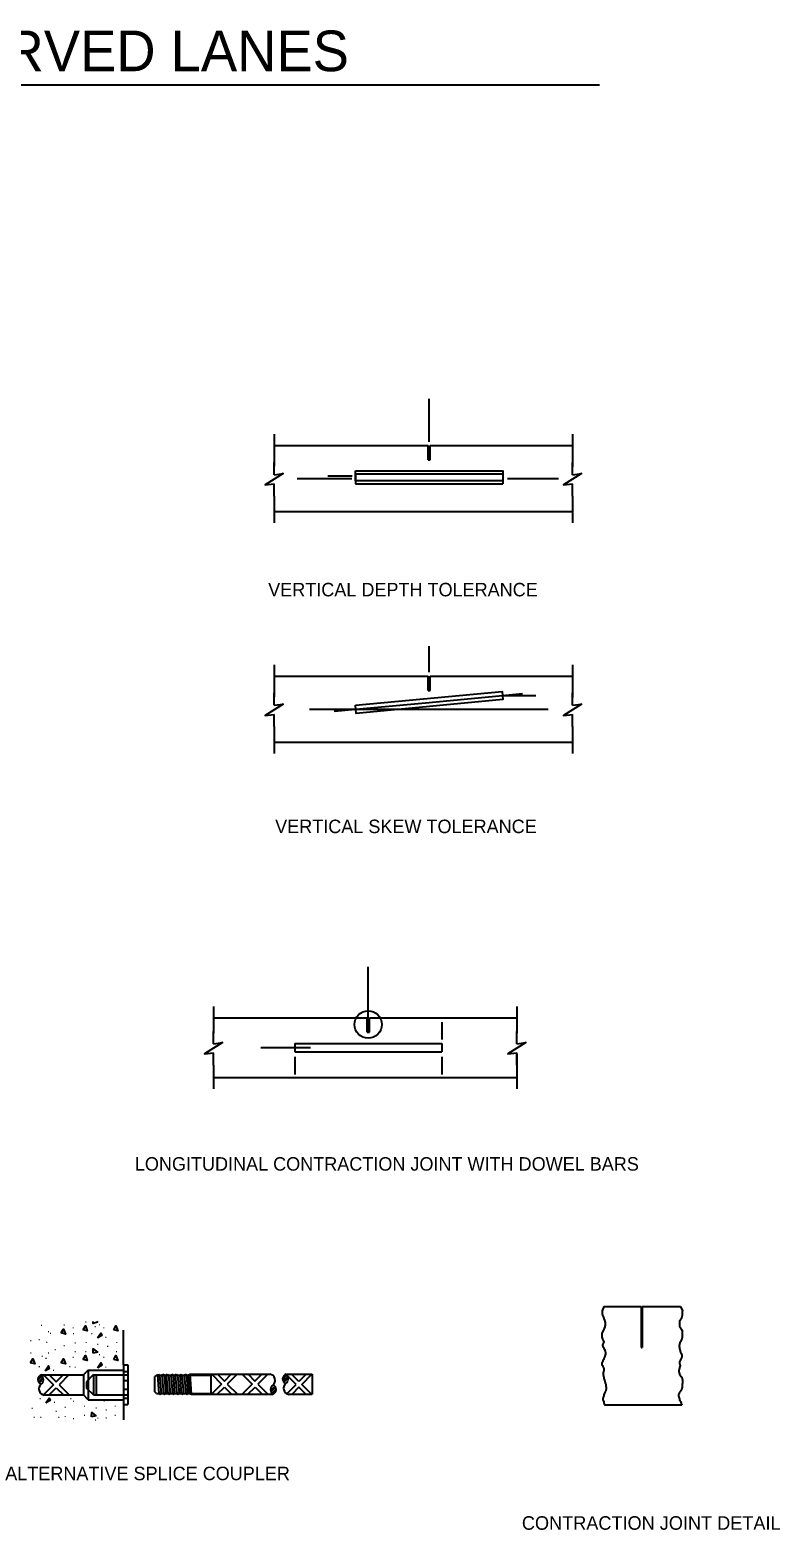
# Model space of a CAD drawing. Extents: x -924.2 to -895.3, y 391.1 to 435.2.
# Drawn here: x -908.9 to -901.27, y 391.15 to 406.43 of the extents above; entities that cross this region are included whole.
import ezdxf

# ---------------------------------------------------------------- set-up
doc = ezdxf.new("R2010")
doc.units = 0
for name, color, linetype in [('rd_NO-PLOT', 7, 'Continuous'), ('rd_PAVEMENT', 7, 'Continuous'), ('str_Center-Line-A', 7, 'Continuous'), ('str_Non-Metallic-Components-B', 7, 'Continuous'), ('str_Reinforcement-A', 7, 'Continuous')]:
    doc.layers.add(name, color=color, linetype=linetype)

msp = doc.modelspace()

# ---------------------------------------------------------------- linework, layer by layer
at = {"layer": 'rd_NO-PLOT'}
msp.add_line((-915.365, 405.871), (-903.103, 405.871), dxfattribs=at)
at = {"layer": 'rd_PAVEMENT'}
for p, q in [((-906.417, 402.311), (-906.417, 401.986)), ((-903.377, 402.311), (-903.377, 401.978)), ((-906.417, 402.197), (-904.85, 402.197)), ((-904.828, 402.197), (-903.377, 402.197)), ((-906.417, 401.899), (-906.417, 402.025)), ((-903.377, 401.899), (-903.377, 402.025)), ((-905.869, 401.887), (-905.622, 401.887)), ((-906.417, 401.681), (-906.417, 401.807)), ((-903.377, 401.681), (-903.377, 401.807)), ((-906.417, 401.681), (-906.417, 401.409)), ((-903.377, 401.681), (-903.377, 401.409)), ((-906.417, 401.523), (-903.377, 401.523)), ((-906.417, 399.963), (-906.417, 399.638)), ((-903.377, 399.963), (-903.377, 399.629)), ((-906.417, 399.848), (-904.85, 399.848)), ((-904.828, 399.848), (-903.377, 399.848)), ((-906.417, 399.55), (-906.417, 399.676)), ((-904.093, 399.651), (-903.752, 399.651)), ((-903.377, 399.55), (-903.377, 399.676)), ((-906.417, 399.333), (-906.417, 399.458)), ((-906.057, 399.511), (-903.625, 399.511)), ((-903.377, 399.333), (-903.377, 399.458)), ((-906.417, 399.333), (-906.417, 399.06)), ((-903.377, 399.333), (-903.377, 399.06)), ((-906.417, 399.174), (-903.377, 399.174)), ((-907.036, 396.482), (-907.036, 396.21)), ((-907.036, 396.367), (-905.469, 396.367)), ((-905.447, 396.367), (-903.945, 396.367)), ((-903.945, 396.482), (-903.945, 396.21)), ((-907.036, 396.102), (-907.036, 396.228)), ((-904.708, 396.323), (-904.708, 396.145)), ((-903.945, 396.102), (-903.945, 396.228)), ((-907.036, 395.885), (-907.036, 396.011)), ((-906.208, 395.968), (-906.208, 395.79)), ((-904.708, 395.968), (-904.708, 395.79)), ((-903.945, 395.885), (-903.945, 396.011)), ((-903.945, 395.999), (-903.945, 395.644)), ((-907.036, 395.885), (-907.036, 395.644)), ((-907.036, 395.758), (-904.708, 395.758)), ((-907.036, 395.758), (-904.708, 395.758)), ((-904.708, 395.758), (-903.945, 395.758)), ((-904.708, 395.758), (-903.945, 395.758)), ((-903.058, 393.426), (-902.679, 393.426)), ((-902.669, 393.426), (-902.278, 393.426)), ((-907.951, 392.833), (-907.951, 393.184)), ((-907.951, 392.833), (-907.951, 392.272)), ((-907.908, 392.833), (-907.908, 392.427)), ((-908.786, 392.729), (-908.36, 392.729)), ((-908.31, 392.779), (-907.951, 392.779)), ((-908.31, 392.476), (-907.951, 392.476)), ((-903.052, 392.426), (-902.265, 392.426))]:
    msp.add_line(p, q, dxfattribs=at)
for points in [[(-906.417, 401.899), (-906.325, 401.91), (-906.509, 401.796), (-906.417, 401.807)], [(-903.377, 401.899), (-903.286, 401.91), (-903.469, 401.796), (-903.377, 401.807)], [(-906.417, 399.55), (-906.325, 399.562), (-906.509, 399.447), (-906.417, 399.458)], [(-903.377, 399.55), (-903.286, 399.562), (-903.469, 399.447), (-903.377, 399.458)], [(-907.036, 396.102), (-906.944, 396.114), (-907.128, 395.999), (-907.036, 396.011)], [(-903.945, 396.102), (-903.854, 396.114), (-904.037, 395.999), (-903.945, 396.011)], [(-903.058, 393.426), (-903.07, 393.399), (-903.07, 393.396), (-903.073, 393.396), (-903.073, 393.387), (-903.076, 393.387), (-903.076, 393.348), (-903.073, 393.345), (-903.073, 393.336), (-903.07, 393.336), (-903.07, 393.33), (-903.067, 393.327), (-903.067, 393.321), (-903.064, 393.321), (-903.064, 393.312), (-903.061, 393.312), (-903.061, 393.306), (-903.058, 393.306), (-903.058, 393.3), (-903.055, 393.297), (-903.055, 393.294), (-903.052, 393.294), (-903.052, 393.285), (-903.049, 393.28), (-903.049, 393.271), (-903.046, 393.271), (-903.046, 393.229), (-903.049, 393.229), (-903.049, 393.214), (-903.052, 393.214), (-903.052, 393.205), (-903.055, 393.205), (-903.055, 393.199), (-903.058, 393.196), (-903.058, 393.193), (-903.061, 393.19), (-903.061, 393.187), (-903.064, 393.187), (-903.064, 393.181), (-903.067, 393.181), (-903.067, 393.175), (-903.07, 393.175), (-903.07, 393.169), (-903.073, 393.169), (-903.073, 393.163), (-903.076, 393.16), (-903.076, 393.154), (-903.079, 393.154), (-903.079, 393.115), (-903.076, 393.109), (-903.076, 393.1), (-903.073, 393.1), (-903.073, 393.094), (-903.07, 393.091), (-903.07, 393.085), (-903.067, 393.082), (-903.067, 393.079), (-903.064, 393.076), (-903.064, 393.07), (-903.061, 393.07), (-903.061, 393.064), (-903.064, 393.061), (-903.064, 393.055), (-903.067, 393.049), (-903.07, 393.043), (-903.07, 393.04), (-903.073, 393.037), (-903.073, 393.026), (-903.07, 393.026), (-903.07, 393.017), (-903.067, 393.017), (-903.067, 393.014), (-903.064, 393.011), (-903.064, 393.008), (-903.061, 393.005), (-903.061, 393.002), (-903.058, 392.999), (-903.058, 392.996), (-903.055, 392.996), (-903.055, 392.993), (-903.052, 392.99), (-903.052, 392.984), (-903.049, 392.984), (-903.049, 392.978), (-903.046, 392.975), (-903.046, 392.963), (-903.043, 392.96), (-903.043, 392.933), (-903.046, 392.933), (-903.046, 392.927), (-903.049, 392.924), (-903.049, 392.915), (-903.052, 392.912), (-903.052, 392.909), (-903.055, 392.903), (-903.055, 392.9), (-903.058, 392.897), (-903.058, 392.894), (-903.061, 392.891), (-903.061, 392.888), (-903.064, 392.882), (-903.07, 392.873), (-903.073, 392.864), (-903.076, 392.858), (-903.079, 392.852), (-903.079, 392.846), (-903.081, 392.843), (-903.081, 392.837), (-903.079, 392.837), (-903.079, 392.831), (-903.076, 392.828), (-903.076, 392.825), (-903.073, 392.825), (-903.07, 392.816), (-903.067, 392.813), (-903.067, 392.807), (-903.064, 392.804), (-903.064, 392.801), (-903.061, 392.795), (-903.061, 392.789), (-903.058, 392.783), (-903.058, 392.778), (-903.061, 392.778), (-903.061, 392.772), (-903.064, 392.769), (-903.064, 392.757), (-903.067, 392.754), (-903.067, 392.727), (-903.064, 392.721), (-903.064, 392.712), (-903.061, 392.706), (-903.061, 392.703), (-903.058, 392.7), (-903.058, 392.691), (-903.055, 392.688), (-903.055, 392.685), (-903.052, 392.682), (-903.052, 392.673), (-903.049, 392.667), (-903.049, 392.658), (-903.046, 392.652), (-903.046, 392.646), (-903.043, 392.64), (-903.043, 392.637), (-903.04, 392.634), (-903.04, 392.613), (-903.037, 392.607), (-903.037, 392.583), (-903.04, 392.577), (-903.04, 392.568), (-903.043, 392.565), (-903.046, 392.559), (-903.046, 392.553), (-903.049, 392.55), (-903.052, 392.544), (-903.052, 392.538), (-903.055, 392.535), (-903.055, 392.53), (-903.058, 392.53), (-903.058, 392.521), (-903.061, 392.521), (-903.061, 392.512), (-903.064, 392.509), (-903.067, 392.503), (-903.067, 392.494), (-903.07, 392.488), (-903.07, 392.476), (-903.067, 392.473), (-903.067, 392.467), (-903.064, 392.464), (-903.064, 392.461), (-903.061, 392.458), (-903.061, 392.449), (-903.058, 392.446), (-903.058, 392.44), (-903.055, 392.437), (-903.055, 392.431), (-903.052, 392.428), (-903.052, 392.426)], [(-902.28, 393.426), (-902.257, 393.381), (-902.257, 393.378), (-902.26, 393.378), (-902.26, 393.342), (-902.263, 393.339), (-902.263, 393.33), (-902.266, 393.327), (-902.266, 393.318), (-902.269, 393.315), (-902.269, 393.303), (-902.272, 393.303), (-902.272, 393.3), (-902.275, 393.297), (-902.278, 393.294), (-902.278, 393.291), (-902.281, 393.288), (-902.281, 393.285), (-902.284, 393.282), (-902.287, 393.28), (-902.287, 393.274), (-902.29, 393.271), (-902.29, 393.232), (-902.287, 393.229), (-902.287, 393.223), (-902.284, 393.22), (-902.284, 393.217), (-902.281, 393.211), (-902.278, 393.205), (-902.275, 393.199), (-902.272, 393.196), (-902.269, 393.19), (-902.266, 393.184), (-902.263, 393.181), (-902.266, 393.187), (-902.263, 393.181), (-902.263, 393.106), (-902.266, 393.103), (-902.266, 393.097), (-902.269, 393.091), (-902.269, 393.085), (-902.272, 393.082), (-902.275, 393.073), (-902.278, 393.067), (-902.284, 393.055), (-902.284, 393.049), (-902.287, 393.046), (-902.287, 393.043), (-902.29, 393.04), (-902.29, 393.031), (-902.293, 393.031), (-902.293, 393.017), (-902.29, 393.017), (-902.29, 393.002), (-902.287, 392.996), (-902.287, 392.993), (-902.284, 392.99), (-902.284, 392.984), (-902.281, 392.978), (-902.281, 392.969), (-902.278, 392.966), (-902.278, 392.96), (-902.272, 392.951), (-902.272, 392.948), (-902.269, 392.942), (-902.269, 392.936), (-902.266, 392.936), (-902.266, 392.909), (-902.269, 392.906), (-902.269, 392.903), (-902.272, 392.897), (-902.272, 392.894), (-902.275, 392.891), (-902.275, 392.888), (-902.278, 392.885), (-902.278, 392.882), (-902.281, 392.876), (-902.281, 392.873), (-902.284, 392.87), (-902.287, 392.864), (-902.287, 392.843), (-902.284, 392.837), (-902.284, 392.831), (-902.281, 392.828), (-902.281, 392.819), (-902.284, 392.816), (-902.284, 392.813), (-902.287, 392.804), (-902.29, 392.798), (-902.293, 392.792), (-902.293, 392.78), (-902.296, 392.778), (-902.296, 392.76), (-902.293, 392.754), (-902.293, 392.748), (-902.29, 392.742), (-902.29, 392.739), (-902.287, 392.733), (-902.284, 392.73), (-902.281, 392.724), (-902.278, 392.718), (-902.275, 392.715), (-902.275, 392.712), (-902.272, 392.709), (-902.269, 392.709), (-902.269, 392.706), (-902.266, 392.706), (-902.266, 392.7), (-902.263, 392.697), (-902.26, 392.691), (-902.26, 392.685), (-902.257, 392.679), (-902.257, 392.643), (-902.26, 392.637), (-902.26, 392.616), (-902.263, 392.61), (-902.263, 392.598), (-902.266, 392.595), (-902.266, 392.586), (-902.269, 392.583), (-902.269, 392.58), (-902.272, 392.574), (-902.275, 392.571), (-902.278, 392.565), (-902.281, 392.562), (-902.284, 392.556), (-902.287, 392.553), (-902.29, 392.55), (-902.29, 392.547), (-902.293, 392.544), (-902.293, 392.538), (-902.296, 392.538), (-902.296, 392.532), (-902.299, 392.53), (-902.299, 392.512), (-902.296, 392.509), (-902.296, 392.503), (-902.293, 392.497), (-902.293, 392.491), (-902.29, 392.488), (-902.29, 392.482), (-902.287, 392.476), (-902.284, 392.467), (-902.281, 392.461), (-902.278, 392.458), (-902.275, 392.452), (-902.272, 392.443), (-902.272, 392.434), (-902.266, 392.428), (-902.265, 392.426)], [(-908.227, 393.273), (-908.216, 393.265), (-908.259, 393.253), (-908.259, 393.273)]]:
    msp.add_lwpolyline(points, dxfattribs=at)
for points in [[(-908.586, 393.157), (-908.563, 393.196), (-908.542, 393.146)], [(-908.363, 393.189), (-908.34, 393.228), (-908.32, 393.178)], [(-908.216, 393.106), (-908.182, 393.156), (-908.173, 393.131)], [(-908.051, 393.189), (-908.028, 393.228), (-908.008, 393.178)], [(-908.259, 392.951), (-908.259, 392.996), (-908.216, 392.962)], [(-908.898, 392.854), (-908.875, 392.893), (-908.854, 392.843)], [(-908.586, 392.854), (-908.563, 392.893), (-908.542, 392.843)], [(-908.363, 392.887), (-908.34, 392.926), (-908.32, 392.876)], [(-908.216, 392.803), (-908.182, 392.853), (-908.173, 392.828)], [(-908.051, 392.887), (-908.028, 392.926), (-908.008, 392.876)], [(-908.751, 392.771), (-908.717, 392.821), (-908.708, 392.796)], [(-908.741, 392.444), (-908.707, 392.494), (-908.698, 392.469)], [(-908.276, 392.302), (-908.275, 392.347), (-908.232, 392.314)]]:
    msp.add_lwpolyline(points, close=True, dxfattribs=at)
msp.add_circle((-905.46, 396.299), 0.139, dxfattribs=at)
at = {"layer": 'str_Center-Line-A'}
for p, q in [((-904.839, 402.235), (-904.839, 402.672)), ((-906.183, 401.86), (-905.626, 401.86)), ((-904.042, 401.86), (-903.522, 401.86)), ((-904.839, 399.886), (-904.839, 400.153)), ((-905.586, 399.51), (-904.839, 399.58)), ((-904.839, 399.58), (-904.093, 399.651)), ((-904.093, 399.651), (-903.887, 399.67)), ((-905.807, 399.489), (-905.586, 399.51)), ((-905.458, 396.22), (-905.458, 396.885)), ((-906.553, 396.063), (-906.047, 396.063))]:
    msp.add_line(p, q, dxfattribs=at)
at = {"layer": 'str_Non-Metallic-Components-B'}
for p, q in [((-904.85, 402.05), (-904.85, 402.197)), ((-904.828, 402.05), (-904.828, 402.197)), ((-904.85, 402.05), (-904.828, 402.05)), ((-904.85, 399.701), (-904.85, 399.848)), ((-904.828, 399.701), (-904.828, 399.848)), ((-904.85, 399.701), (-904.828, 399.701)), ((-905.469, 396.22), (-905.469, 396.367)), ((-905.447, 396.22), (-905.447, 396.367)), ((-905.469, 396.22), (-905.447, 396.22)), ((-902.679, 393.426), (-902.679, 393.009)), ((-902.669, 393.426), (-902.669, 393.009)), ((-902.679, 393.009), (-902.669, 393.009))]:
    msp.add_line(p, q, dxfattribs=at)
at = {"layer": 'str_Reinforcement-A'}
for p, q in [((-905.589, 401.908), (-905.589, 401.807)), ((-905.589, 401.908), (-905.064, 401.908)), ((-905.064, 401.908), (-904.089, 401.908)), ((-904.089, 401.908), (-904.089, 401.807)), ((-905.589, 401.807), (-905.064, 401.807)), ((-905.064, 401.807), (-904.089, 401.807)), ((-906.208, 396.104), (-906.208, 396.021)), ((-906.208, 396.104), (-904.708, 396.104)), ((-904.708, 396.104), (-904.708, 396.021)), ((-906.208, 396.021), (-904.708, 396.021)), ((-907.951, 392.833), (-907.908, 392.833)), ((-907.951, 392.833), (-907.951, 392.427)), ((-907.908, 392.833), (-907.908, 392.427)), ((-908.823, 392.677), (-908.779, 392.72)), ((-908.821, 392.691), (-908.786, 392.727)), ((-908.817, 392.657), (-908.771, 392.703)), ((-908.812, 392.648), (-908.768, 392.692)), ((-908.786, 392.729), (-908.36, 392.729)), ((-908.766, 392.729), (-908.665, 392.627)), ((-908.707, 392.729), (-908.637, 392.658)), ((-908.637, 392.658), (-908.566, 392.729)), ((-908.507, 392.729), (-908.608, 392.628)), ((-908.31, 392.779), (-908.36, 392.729)), ((-908.36, 392.729), (-908.359, 392.525)), ((-908.26, 392.729), (-908.329, 392.66)), ((-908.31, 392.779), (-907.951, 392.779)), ((-908.31, 392.779), (-908.31, 392.476)), ((-908.26, 392.729), (-907.951, 392.729)), ((-908.26, 392.729), (-907.908, 392.729)), ((-908.258, 392.729), (-908.258, 392.525)), ((-908.23, 392.729), (-908.23, 392.525)), ((-907.951, 392.764), (-907.908, 392.764)), ((-907.616, 392.727), (-907.631, 392.712)), ((-907.631, 392.556), (-907.631, 392.712)), ((-907.616, 392.727), (-907.295, 392.727)), ((-907.616, 392.727), (-907.295, 392.727)), ((-907.606, 392.727), (-907.595, 392.738)), ((-907.606, 392.727), (-907.59, 392.541)), ((-907.584, 392.727), (-907.606, 392.727)), ((-907.595, 392.738), (-907.584, 392.727)), ((-907.584, 392.727), (-907.568, 392.541)), ((-907.561, 392.727), (-907.55, 392.738)), ((-907.561, 392.727), (-907.545, 392.541)), ((-907.538, 392.727), (-907.561, 392.727)), ((-907.55, 392.738), (-907.538, 392.727)), ((-907.538, 392.727), (-907.522, 392.541)), ((-907.516, 392.727), (-907.504, 392.738)), ((-907.516, 392.727), (-907.499, 392.541)), ((-907.493, 392.727), (-907.516, 392.727)), ((-907.504, 392.738), (-907.493, 392.727)), ((-907.493, 392.727), (-907.477, 392.541)), ((-907.47, 392.727), (-907.459, 392.738)), ((-907.47, 392.727), (-907.454, 392.541)), ((-907.447, 392.727), (-907.47, 392.727)), ((-907.459, 392.738), (-907.447, 392.727)), ((-907.447, 392.727), (-907.431, 392.541)), ((-907.425, 392.727), (-907.413, 392.738)), ((-907.425, 392.727), (-907.408, 392.541)), ((-907.402, 392.727), (-907.425, 392.727)), ((-907.413, 392.738), (-907.402, 392.727)), ((-907.402, 392.727), (-907.386, 392.541)), ((-907.379, 392.727), (-907.368, 392.738)), ((-907.379, 392.727), (-907.363, 392.541)), ((-907.357, 392.727), (-907.379, 392.727)), ((-907.368, 392.738), (-907.357, 392.727)), ((-907.357, 392.727), (-907.34, 392.541)), ((-907.334, 392.727), (-907.322, 392.738)), ((-907.334, 392.727), (-907.318, 392.541)), ((-907.311, 392.727), (-907.334, 392.727)), ((-907.322, 392.738), (-907.311, 392.727)), ((-907.311, 392.727), (-907.295, 392.541)), ((-907.295, 392.727), (-907.273, 392.736)), ((-907.295, 392.727), (-907.279, 392.541)), ((-907.273, 392.736), (-906.461, 392.736)), ((-907.258, 392.532), (-907.273, 392.736)), ((-907.273, 392.736), (-906.461, 392.736)), ((-907.272, 392.727), (-907.058, 392.727)), ((-907.272, 392.727), (-907.058, 392.727)), ((-907.058, 392.532), (-907.058, 392.736)), ((-907.053, 392.736), (-906.953, 392.635)), ((-906.994, 392.736), (-906.924, 392.666)), ((-906.924, 392.666), (-906.854, 392.736)), ((-906.795, 392.736), (-906.895, 392.636)), ((-906.742, 392.736), (-906.641, 392.635)), ((-906.683, 392.736), (-906.613, 392.666)), ((-906.613, 392.666), (-906.543, 392.736)), ((-906.483, 392.736), (-906.584, 392.636)), ((-906.33, 392.684), (-906.287, 392.728)), ((-906.329, 392.699), (-906.293, 392.734)), ((-906.325, 392.664), (-906.278, 392.711)), ((-906.32, 392.656), (-906.276, 392.7)), ((-906.293, 392.736), (-906.031, 392.736)), ((-906.293, 392.736), (-906.031, 392.736)), ((-906.194, 392.633), (-906.284, 392.722)), ((-906.165, 392.662), (-906.239, 392.736)), ((-906.091, 392.736), (-906.165, 392.662)), ((-906.136, 392.633), (-906.033, 392.736)), ((-906.031, 392.736), (-906.031, 392.532)), ((-908.665, 392.627), (-908.768, 392.525)), ((-908.759, 392.525), (-908.359, 392.525)), ((-908.759, 392.525), (-908.359, 392.525)), ((-908.71, 392.525), (-908.636, 392.599)), ((-908.636, 392.599), (-908.563, 392.525)), ((-908.608, 392.628), (-908.505, 392.525)), ((-908.31, 392.476), (-908.359, 392.525)), ((-908.329, 392.66), (-908.329, 392.596)), ((-908.258, 392.525), (-908.329, 392.596)), ((-908.258, 392.525), (-907.951, 392.525)), ((-908.258, 392.525), (-907.908, 392.525)), ((-907.951, 392.673), (-907.908, 392.673)), ((-907.951, 392.583), (-907.908, 392.583)), ((-907.616, 392.541), (-907.631, 392.556)), ((-907.616, 392.541), (-907.279, 392.541)), ((-907.616, 392.541), (-907.279, 392.541)), ((-907.59, 392.541), (-907.579, 392.53)), ((-907.568, 392.541), (-907.59, 392.541)), ((-907.579, 392.53), (-907.568, 392.541)), ((-907.545, 392.541), (-907.533, 392.53)), ((-907.522, 392.541), (-907.545, 392.541)), ((-907.533, 392.53), (-907.522, 392.541)), ((-907.499, 392.541), (-907.488, 392.53)), ((-907.477, 392.541), (-907.499, 392.541)), ((-907.488, 392.53), (-907.477, 392.541)), ((-907.454, 392.541), (-907.443, 392.53)), ((-907.431, 392.541), (-907.454, 392.541)), ((-907.443, 392.53), (-907.431, 392.541)), ((-907.408, 392.541), (-907.397, 392.53)), ((-907.386, 392.541), (-907.408, 392.541)), ((-907.397, 392.53), (-907.386, 392.541)), ((-907.363, 392.541), (-907.352, 392.53)), ((-907.34, 392.541), (-907.363, 392.541)), ((-907.352, 392.53), (-907.34, 392.541)), ((-907.318, 392.541), (-907.306, 392.53)), ((-907.295, 392.541), (-907.318, 392.541)), ((-907.306, 392.53), (-907.295, 392.541)), ((-907.279, 392.541), (-907.258, 392.532)), ((-907.259, 392.541), (-907.058, 392.541)), ((-907.259, 392.541), (-907.058, 392.541)), ((-907.258, 392.532), (-906.435, 392.532)), ((-907.258, 392.532), (-906.435, 392.532)), ((-906.953, 392.635), (-907.056, 392.532)), ((-906.998, 392.532), (-906.924, 392.606)), ((-906.924, 392.606), (-906.85, 392.532)), ((-906.895, 392.636), (-906.792, 392.532)), ((-906.641, 392.635), (-906.744, 392.532)), ((-906.686, 392.532), (-906.612, 392.606)), ((-906.612, 392.606), (-906.539, 392.532)), ((-906.584, 392.636), (-906.481, 392.532)), ((-906.409, 392.612), (-906.453, 392.568)), ((-906.403, 392.604), (-906.45, 392.557)), ((-906.398, 392.584), (-906.441, 392.541)), ((-906.399, 392.57), (-906.435, 392.534)), ((-906.288, 392.538), (-906.194, 392.633)), ((-906.267, 392.532), (-906.031, 392.532)), ((-906.267, 392.532), (-906.031, 392.532)), ((-906.165, 392.603), (-906.235, 392.532)), ((-906.095, 392.532), (-906.165, 392.603)), ((-906.036, 392.532), (-906.136, 392.633)), ((-908.31, 392.476), (-907.951, 392.476)), ((-907.951, 392.492), (-907.908, 392.492)), ((-907.951, 392.427), (-907.908, 392.427))]:
    msp.add_line(p, q, dxfattribs=at)
for points in [[(-905.589, 401.937), (-904.089, 401.937), (-904.089, 401.836), (-905.589, 401.836)], [(-905.59, 399.551), (-904.096, 399.692), (-904.089, 399.61), (-905.582, 399.468)]]:
    msp.add_lwpolyline(points, close=True, dxfattribs=at)
for centre, radius, start, end in [((-908.772, 392.68), 0.0506, 105.4306, 246.6756), ((-908.83, 392.683), 0.0624, 309.2736, 46.034), ((-906.469, 392.675), 0.0624, 308.6741, 82.3206), ((-906.28, 392.687), 0.0506, 105.4306, 246.6756), ((-906.337, 392.69), 0.0624, 309.2736, 46.034), ((-908.751, 392.586), 0.0624, 128.6741, 262.3206), ((-906.391, 392.578), 0.0624, 129.2736, 226.034), ((-906.448, 392.581), 0.0506, 285.4306, 66.6756), ((-906.259, 392.593), 0.0624, 128.6741, 262.3206)]:
    msp.add_arc(centre, radius, start, end, dxfattribs=at)

# ---------------------------------------------------------------- texts
at = {"layer": 'rd_NO-PLOT'}
for s, height, p in [('TIE BAR LAYOUT IN CURVED LANES', 0.414, (-915.346, 406.009)), ('VERTICAL DEPTH TOLERANCE', 0.13737, (-906.478, 400.66)), ('VERTICAL SKEW TOLERANCE', 0.13737, (-906.407, 398.248)), ('LONGITUDINAL CONTRACTION JOINT WITH DOWEL BARS', 0.13737, (-907.836, 394.81)), ('ALTERNATIVE SPLICE COUPLER', 0.13737, (-909.156, 391.657)), ('CONTRACTION JOINT DETAIL', 0.138, (-903.894, 391.152))]:
    msp.add_text(s, height=height, dxfattribs=at).set_placement(p)
at = {"layer": 'rd_PAVEMENT'}
for p in [(-908.802, 393.229), (-908.73, 393.164), (-908.711, 393.147), (-908.572, 393.231), (-908.478, 393.203), (-908.477, 393.142), (-908.349, 393.263), (-908.289, 393.142), (-908.254, 393.214), (-908.212, 393.233), (-908.166, 393.203), (-908.909, 393.072), (-908.825, 393.082), (-908.747, 393.056), (-908.662, 392.981), (-908.572, 393.022), (-908.459, 393.049), (-908.348, 393.053), (-908.229, 393.034), (-908.147, 393.105), (-908.128, 393.014), (-908.036, 393.053), (-908.909, 392.945), (-908.795, 392.913), (-908.756, 392.893), (-908.73, 392.945), (-908.478, 392.901), (-908.459, 392.961), (-908.349, 392.961), (-908.212, 392.93), (-908.166, 392.901), (-908.037, 392.961), (-908.824, 392.807), (-908.681, 392.77), (-908.512, 392.807), (-908.458, 392.802), (-908.147, 392.802), (-908.896, 392.382), (-908.814, 392.481), (-908.671, 392.443), (-908.56, 392.392), (-908.502, 392.481), (-908.475, 392.456), (-908.364, 392.405), (-908.245, 392.386), (-908.163, 392.456), (-908.144, 392.365), (-908.052, 392.405), (-908.877, 392.29), (-908.808, 392.29), (-908.653, 392.352), (-908.626, 392.29), (-908.562, 392.299), (-908.476, 392.277), (-908.365, 392.312), (-908.252, 392.264), (-908.228, 392.282), (-908.144, 392.284), (-908.053, 392.312)]:
    msp.add_text('.', height=0.0815, dxfattribs=at).set_placement(p)

doc.saveas('drawing.dxf')
